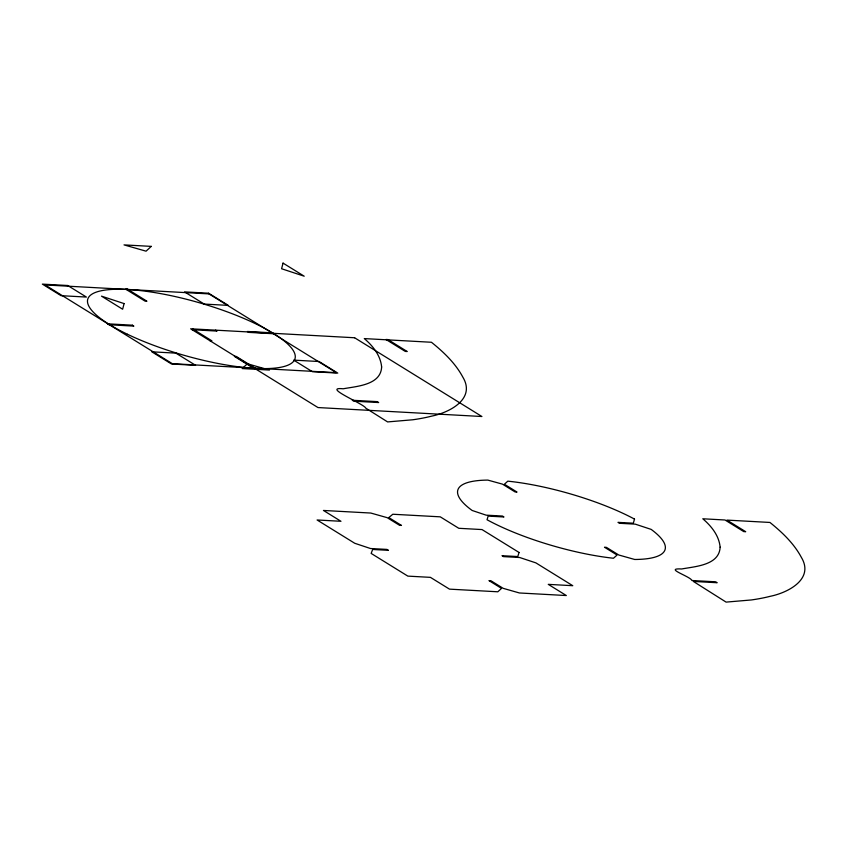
<?xml version="1.0" encoding="UTF-8"?>
<svg xmlns="http://www.w3.org/2000/svg" width="847" height="847" viewBox="0 0 847 847"><rect width="100%" height="100%" fill="white"/><g stroke="black" fill="none" stroke-linecap="round" stroke-linejoin="round"><path stroke-width="1.27" d="M192.142 329.716L217.012 331.071L215.519 330.15M209.971 340.738L211.888 340.843L192.576 328.901M381.637 366.973C380.811 385.089 356.915 386.232 343.173 388.784C321.129 386.528 364.485 404.083 365.756 408.138L387.608 421.922L412.796 419.773A351.981 89.316 16 0 0 431.652 416.131C449.312 412.584 476.067 399.022 462.833 377.127C455.358 363.183 443.637 352.098 431.451 342.262L364.295 338.588C372.828 345.841 380.578 355.454 381.637 366.973M720.13 547.162C719.315 565.277 695.419 566.41 681.666 568.972C663.127 567.998 690.623 576.447 691.904 580.513L715.673 581.804L717.155 582.725L693.354 581.434L726.101 602.111L751.289 599.962A351.981 89.316 16 0 0 770.156 596.32C787.805 592.773 814.56 579.21 801.336 557.315C793.861 543.372 782.13 532.287 769.944 522.451L726.927 520.1L745.699 531.704L743.782 531.609L725.011 519.994L702.798 518.777C711.321 526.029 719.071 535.632 720.13 547.162M124.096 303.597L122.635 309.229L101.481 296.143L124.096 303.597M283.046 263.11L281.585 268.743L304.211 276.196L283.046 263.11M634.519 519.095L633.323 523.202L617.992 522.366L619.485 523.287L635.271 524.145L651.152 529.386A107.834 27.369 16 0 1 634.699 559.475L618.786 555.007L606.42 547.363L604.504 547.257L617.092 555.039L613.461 558.247A107.834 27.369 16 0 1 487.046 519.751L488.147 516.109L503.954 516.966L502.462 516.045L486.136 515.156L472.16 510.476A107.834 27.369 16 0 1 487.851 480.101L502.462 484.135L515.103 491.948L517.019 492.054L504.389 484.251L507.808 481.16A107.834 27.369 16 0 1 634.519 519.095M519.073 552.477L517.75 556.553L502.017 555.696L503.499 556.617L519.656 557.506L535.876 562.874L572.773 585.701L548.263 584.356L566.325 595.536L519.433 592.974L503.203 588.347L490.868 580.714L488.952 580.608L501.53 588.39L497.835 591.788L449.492 589.141L430.424 577.358L407.841 576.119L371.155 553.419L372.659 549.47L388.402 550.328L386.91 549.407L370.457 548.507L354.724 543.266L317.096 519.984L340.96 521.286L323.448 510.455L370.827 513.049L387.185 517.665L399.551 525.309L401.467 525.415L388.794 517.581L392.817 514.245L440.281 516.839L458.788 528.295L482.017 529.566L519.073 552.477M151.264 246.382L146.065 251.178L124.022 244.889L151.264 246.382M247.398 363.765L242.21 368.561L269.452 370.054L247.398 363.765M67.707 285.503L42.35 284.116L61.048 295.677L86.405 297.064L67.707 285.503M208.616 293.21L184.54 291.887L204.233 304.073L228.309 305.386L208.616 293.21M127.601 289.24L125.674 289.145L144.996 301.087L146.912 301.193L127.601 289.24M208.955 293.888L45.029 284.931L172.354 363.691L336.28 372.648L208.955 293.888M132.365 325.184L107.495 323.819L108.977 324.75L133.847 326.106L132.365 325.184M272.321 332.839L247.462 331.473L248.944 332.395L273.814 333.76L272.321 332.839M354.586 337.752L190.649 328.795L317.985 407.555L481.911 416.512L354.586 337.752M387.894 339.573L385.967 339.467L405.29 351.42L407.206 351.526L387.894 339.573M175.869 353.135L151.804 351.812L171.496 363.998L195.572 365.311L175.869 353.135M236.313 356.492L234.397 356.386L253.708 368.339L255.635 368.445L236.313 356.492M319.065 361.521L293.708 360.134L312.405 371.706L337.762 373.093L319.065 361.521M377.169 401.626L352.299 400.26L353.792 401.182L378.662 402.547L377.169 401.626M127.474 334.269A107.834 27.369 16 0 0 294.29 360.314A107.834 27.369 16 0 0 152.291 292.194A107.834 27.369 16 0 0 127.474 334.269"/></g></svg>
